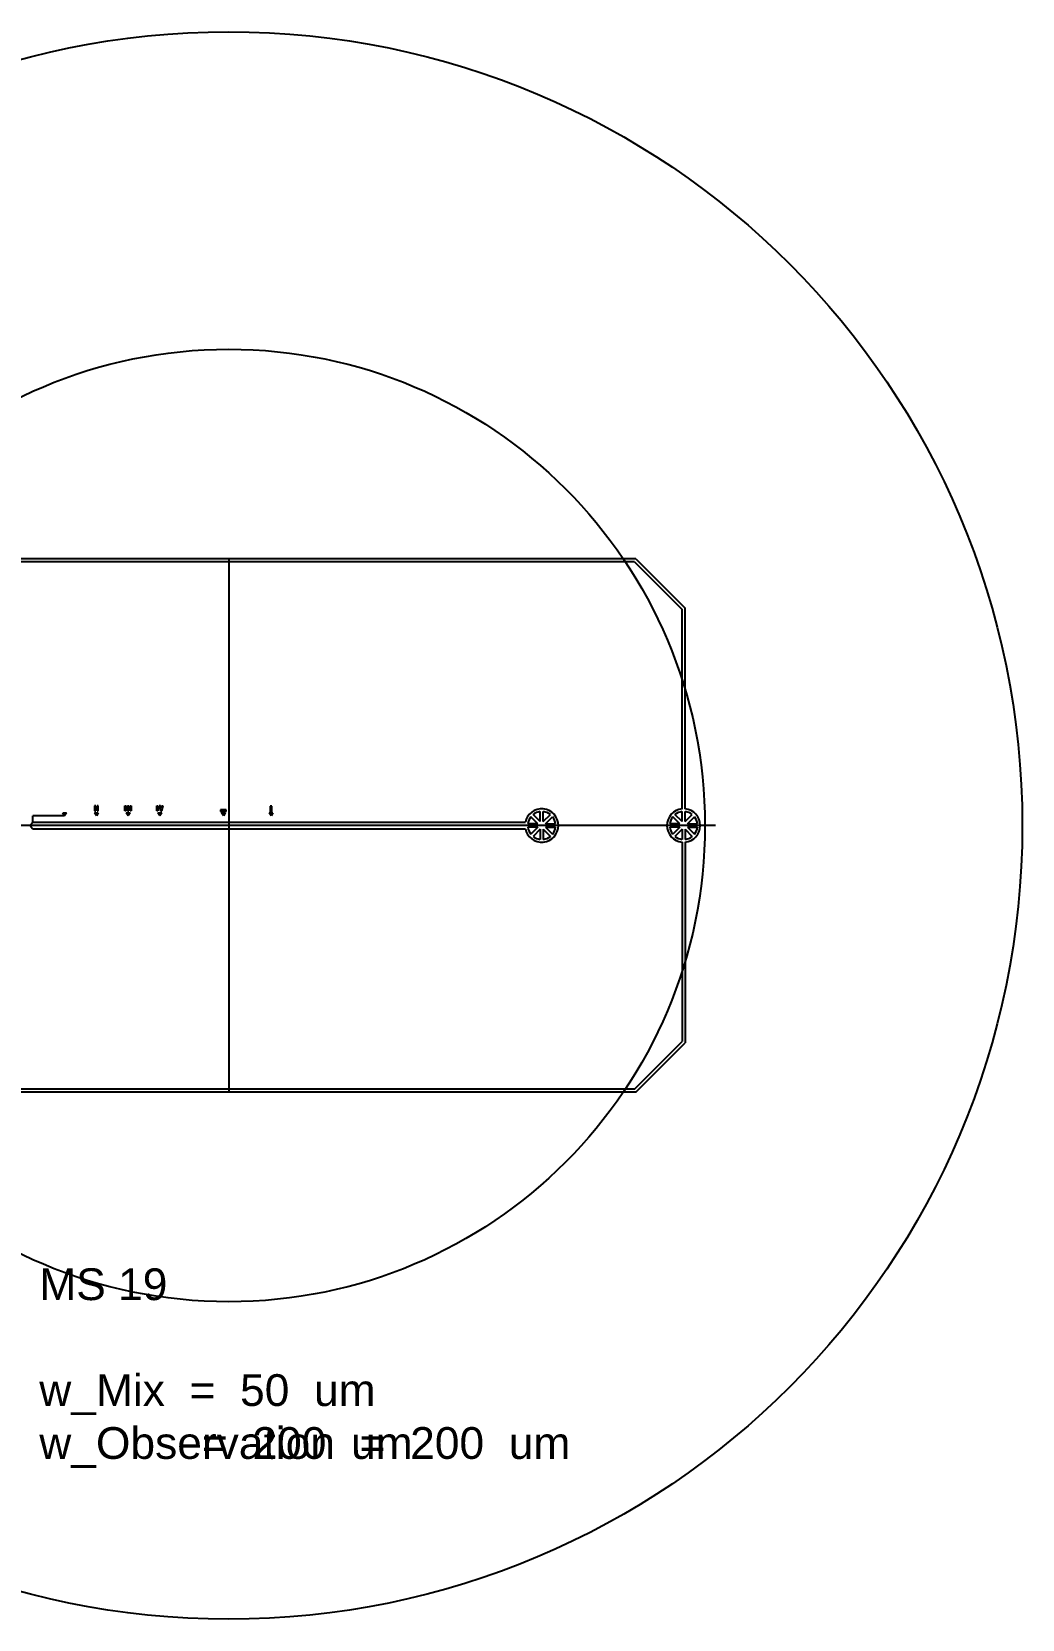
# Model space of a CAD drawing. Header units: millimetres. Extents: x 40661 to 310350, y 5158 to 133158.
# Drawn here: x 109454 to 140661, y 31821 to 81821 of the extents above; entities that cross this region are included whole.
import ezdxf

# ---------------------------------------------------------------- set-up
doc = ezdxf.new("R2010")
doc.units = ezdxf.units.MM
doc.layers.add('Clear', color=150, linetype='Continuous')
doc.layers.add('Mask', color=10, linetype='Continuous')
doc.styles.get("Standard").update_dxf_attribs({"font": 'arial.ttf'})

msp = doc.modelspace()

# ---------------------------------------------------------------- linework, layer by layer
for p, q in [((115661, 65221), (115661, 48421)), ((115661, 65221), (115661, 48421)), ((109491, 56921), (109491, 57121)), ((110491, 57121), (109491, 57121)), ((109491, 56921), (109491, 57121)), ((110491, 57121), (109491, 57121)), ((130991, 56821), (100330, 56821)), ((130991, 56821), (100330, 56821))]:
    msp.add_line(p, q)
for radius in [25000, 25000, 15000, 15000]:
    msp.add_circle((115661, 56821), radius)
at = {"layer": 'Clear'}
for p, q in [((128483, 65221), (105433, 65221)), ((128483, 65221), (105433, 65221)), ((128441, 65121), (105474, 65121)), ((128441, 65121), (105474, 65121)), ((128441, 65121), (129941, 63621)), ((128441, 65121), (129941, 63621)), ((128483, 65221), (130041, 63663)), ((128483, 65221), (130041, 63663)), ((129941, 57344), (129941, 63621)), ((129941, 57344), (129941, 63621)), ((130041, 57344), (130041, 63663)), ((130041, 57344), (130041, 63663)), ((110491, 57121), (110431, 57225)), ((110431, 57225), (110551, 57225)), ((110491, 57121), (110431, 57225)), ((110431, 57225), (110551, 57225)), ((110551, 57225), (110491, 57121)), ((110551, 57225), (110491, 57121)), ((111471, 57437), (111431, 57437)), ((111431, 57437), (111431, 57287)), ((111471, 57437), (111431, 57437)), ((111431, 57437), (111431, 57287)), ((111431, 57287), (111471, 57287)), ((111431, 57287), (111471, 57287)), ((111491, 57121), (111431, 57225)), ((111431, 57225), (111551, 57225)), ((111491, 57121), (111431, 57225)), ((111431, 57225), (111551, 57225)), ((111471, 57287), (111471, 57437)), ((111471, 57287), (111471, 57437)), ((111551, 57225), (111491, 57121)), ((111551, 57225), (111491, 57121)), ((111551, 57437), (111511, 57437)), ((111511, 57437), (111511, 57287)), ((111551, 57437), (111511, 57437)), ((111511, 57437), (111511, 57287)), ((111511, 57287), (111551, 57287)), ((111511, 57287), (111551, 57287)), ((111551, 57287), (111551, 57437)), ((111551, 57287), (111551, 57437)), ((112391, 57287), (112391, 57437)), ((112391, 57437), (112431, 57437)), ((112391, 57287), (112391, 57437)), ((112391, 57437), (112431, 57437)), ((112431, 57287), (112391, 57287)), ((112431, 57287), (112391, 57287)), ((112431, 57437), (112431, 57287)), ((112431, 57437), (112431, 57287)), ((112491, 57121), (112431, 57225)), ((112431, 57225), (112551, 57225)), ((112491, 57121), (112431, 57225)), ((112431, 57225), (112551, 57225)), ((112471, 57287), (112471, 57437)), ((112471, 57437), (112511, 57437)), ((112471, 57287), (112471, 57437)), ((112471, 57437), (112511, 57437)), ((112471, 57287), (112511, 57287)), ((112471, 57287), (112511, 57287)), ((112551, 57225), (112491, 57121)), ((112551, 57225), (112491, 57121)), ((112511, 57437), (112511, 57287)), ((112511, 57437), (112511, 57287)), ((112551, 57287), (112551, 57437)), ((112551, 57437), (112591, 57437)), ((112551, 57287), (112551, 57437)), ((112551, 57437), (112591, 57437)), ((112591, 57287), (112551, 57287)), ((112591, 57287), (112551, 57287)), ((112591, 57437), (112591, 57287)), ((112591, 57437), (112591, 57287)), ((113391, 57287), (113391, 57437)), ((113391, 57437), (113431, 57437)), ((113391, 57287), (113391, 57437)), ((113391, 57437), (113431, 57437)), ((113431, 57287), (113391, 57287)), ((113431, 57287), (113391, 57287)), ((113431, 57437), (113431, 57287)), ((113431, 57437), (113431, 57287)), ((113491, 57121), (113431, 57225)), ((113431, 57225), (113551, 57225)), ((113491, 57121), (113431, 57225)), ((113431, 57225), (113551, 57225)), ((113513, 57437), (113471, 57437)), ((113471, 57437), (113511, 57287)), ((113513, 57437), (113471, 57437)), ((113471, 57437), (113511, 57287)), ((113551, 57225), (113491, 57121)), ((113551, 57225), (113491, 57121)), ((113511, 57287), (113551, 57287)), ((113511, 57287), (113551, 57287)), ((113513, 57437), (113531, 57367)), ((113513, 57437), (113531, 57367)), ((113531, 57367), (113550, 57437)), ((113531, 57367), (113550, 57437)), ((113550, 57437), (113591, 57437)), ((113550, 57437), (113591, 57437)), ((113551, 57287), (113591, 57437)), ((113551, 57287), (113591, 57437)), ((115581, 57317), (115401, 57317)), ((115401, 57317), (115401, 57267)), ((115581, 57317), (115401, 57317)), ((115401, 57317), (115401, 57267)), ((115401, 57267), (115581, 57267)), ((115401, 57267), (115581, 57267)), ((115491, 57121), (115431, 57225)), ((115431, 57225), (115551, 57225)), ((115491, 57121), (115431, 57225)), ((115431, 57225), (115551, 57225)), ((115551, 57225), (115491, 57121)), ((115551, 57225), (115491, 57121)), ((115581, 57267), (115581, 57317)), ((115581, 57267), (115581, 57317)), ((116994, 57121), (116934, 57225)), ((116934, 57225), (117054, 57225)), ((116994, 57121), (116934, 57225)), ((116934, 57225), (117054, 57225)), ((117019, 57430), (116969, 57430)), ((116969, 57430), (116969, 57250)), ((117019, 57430), (116969, 57430)), ((116969, 57430), (116969, 57250)), ((116969, 57250), (117019, 57250)), ((116969, 57250), (117019, 57250)), ((117054, 57225), (116994, 57121)), ((117054, 57225), (116994, 57121)), ((117019, 57250), (117019, 57430)), ((117019, 57250), (117019, 57430)), ((109416, 56846), (109491, 56921)), ((109416, 56846), (109491, 56921)), ((109416, 56796), (109491, 56721)), ((109416, 56796), (109491, 56721)), ((109491, 56921), (125006, 56921)), ((109491, 56921), (125006, 56921)), ((109491, 56721), (125006, 56721)), ((109491, 56721), (125006, 56721)), ((129941, 56298), (129941, 50021)), ((129941, 56298), (129941, 50021)), ((130041, 56298), (130041, 49980)), ((130041, 56298), (130041, 49980)), ((128441, 48521), (129941, 50021)), ((128441, 48521), (129941, 50021)), ((128483, 48421), (130041, 49980)), ((128483, 48421), (130041, 49980)), ((128441, 48521), (105474, 48521)), ((128441, 48521), (105474, 48521)), ((128483, 48421), (105433, 48421)), ((128483, 48421), (105433, 48421))]:
    msp.add_line(p, q, dxfattribs=at)
for centre, start, end in [((125521, 56821), 190.9806, 169.0194), ((125521, 56821), 190.9806, 169.0194), ((129991, 56821), 95.465, 264.535), ((129991, 56821), 95.465, 264.535), ((129991, 56821), 275.465, 84.535), ((129991, 56821), 275.465, 84.535)]:
    msp.add_arc(centre, 525, start, end, dxfattribs=at)
at = {"layer": 'Mask'}
for p, q in [((125401, 56871), (125177, 57094)), ((125401, 56871), (125177, 57094)), ((125471, 56942), (125248, 57165)), ((125471, 56942), (125248, 57165)), ((125471, 56942), (125471, 57258)), ((125471, 56942), (125471, 57258)), ((125571, 56942), (125571, 57258)), ((125571, 56942), (125571, 57258)), ((125571, 56942), (125795, 57165)), ((125571, 56942), (125795, 57165)), ((125642, 56871), (125865, 57094)), ((125642, 56871), (125865, 57094)), ((129871, 56871), (129647, 57094)), ((129871, 56871), (129647, 57094)), ((129941, 56942), (129718, 57165)), ((129941, 56942), (129718, 57165)), ((129941, 56942), (129941, 57258)), ((129941, 56942), (129941, 57258)), ((130041, 56942), (130041, 57258)), ((130041, 56942), (130041, 57258)), ((130041, 56942), (130265, 57165)), ((130041, 56942), (130265, 57165)), ((130112, 56871), (130335, 57094)), ((130112, 56871), (130335, 57094)), ((125401, 56871), (125085, 56871)), ((125401, 56871), (125085, 56871)), ((125401, 56771), (125085, 56771)), ((125401, 56771), (125085, 56771)), ((125401, 56771), (125177, 56548)), ((125401, 56771), (125177, 56548)), ((125471, 56701), (125248, 56477)), ((125471, 56701), (125248, 56477)), ((125471, 56701), (125471, 56385)), ((125471, 56701), (125471, 56385)), ((125571, 56701), (125795, 56477)), ((125571, 56701), (125571, 56385)), ((125571, 56701), (125795, 56477)), ((125571, 56701), (125571, 56385)), ((125642, 56871), (125958, 56871)), ((125642, 56871), (125958, 56871)), ((125642, 56771), (125865, 56548)), ((125642, 56771), (125958, 56771)), ((125642, 56771), (125865, 56548)), ((125642, 56771), (125958, 56771)), ((129871, 56871), (129555, 56871)), ((129871, 56871), (129555, 56871)), ((129871, 56771), (129555, 56771)), ((129871, 56771), (129555, 56771)), ((129871, 56771), (129647, 56548)), ((129871, 56771), (129647, 56548)), ((129941, 56701), (129718, 56477)), ((129941, 56701), (129718, 56477)), ((129941, 56701), (129941, 56385)), ((129941, 56701), (129941, 56385)), ((130041, 56701), (130265, 56477)), ((130041, 56701), (130041, 56385)), ((130041, 56701), (130265, 56477)), ((130041, 56701), (130041, 56385)), ((130112, 56871), (130428, 56871)), ((130112, 56871), (130428, 56871)), ((130112, 56771), (130335, 56548)), ((130112, 56771), (130428, 56771)), ((130112, 56771), (130335, 56548)), ((130112, 56771), (130428, 56771))]:
    msp.add_line(p, q, dxfattribs=at)
for centre, start, end in [((125521, 56821), 141.5242, 173.4758), ((125521, 56821), 141.5242, 173.4758), ((125521, 56821), 96.5242, 128.4758), ((125521, 56821), 96.5242, 128.4758), ((125521, 56821), 51.5242, 83.4758), ((125521, 56821), 51.5242, 83.4758), ((125521, 56821), 6.5242, 38.4758), ((125521, 56821), 6.5242, 38.4758), ((129991, 56821), 141.5242, 173.4758), ((129991, 56821), 141.5242, 173.4758), ((129991, 56821), 96.5242, 128.4758), ((129991, 56821), 96.5242, 128.4758), ((129991, 56821), 51.5242, 83.4758), ((129991, 56821), 51.5242, 83.4758), ((129991, 56821), 6.5242, 38.4758), ((129991, 56821), 6.5242, 38.4758), ((125521, 56821), 186.5242, 218.4758), ((125521, 56821), 186.5242, 218.4758), ((125521, 56821), 321.5242, 353.4758), ((125521, 56821), 321.5242, 353.4758), ((129991, 56821), 186.5242, 218.4758), ((129991, 56821), 186.5242, 218.4758), ((129991, 56821), 321.5242, 353.4758), ((129991, 56821), 321.5242, 353.4758), ((125521, 56821), 231.5242, 263.4758), ((125521, 56821), 231.5242, 263.4758), ((125521, 56821), 276.5242, 308.4758), ((125521, 56821), 276.5242, 308.4758), ((129991, 56821), 231.5242, 263.4758), ((129991, 56821), 231.5242, 263.4758), ((129991, 56821), 276.5242, 308.4758), ((129991, 56821), 276.5242, 308.4758)]:
    msp.add_arc(centre, 439, start, end, dxfattribs=at)

# ---------------------------------------------------------------- texts
at = {"layer": 'Clear', "insert": (109691, 42873), "char_height": 1000, "attachment_point": 1}
for s in ['MS 19\\P\\Pw_Mix  =  50  um\\Pw_Observation  =  200  um', 'MS 19\\P\\Pw_Mix  =  50  um\\Pw_Obs  =  200  um']:
    msp.add_mtext_dynamic_manual_height_columns(s, width=17241.97, gutter_width=12.5, heights=[6961], dxfattribs=at)

doc.saveas('drawing.dxf')
